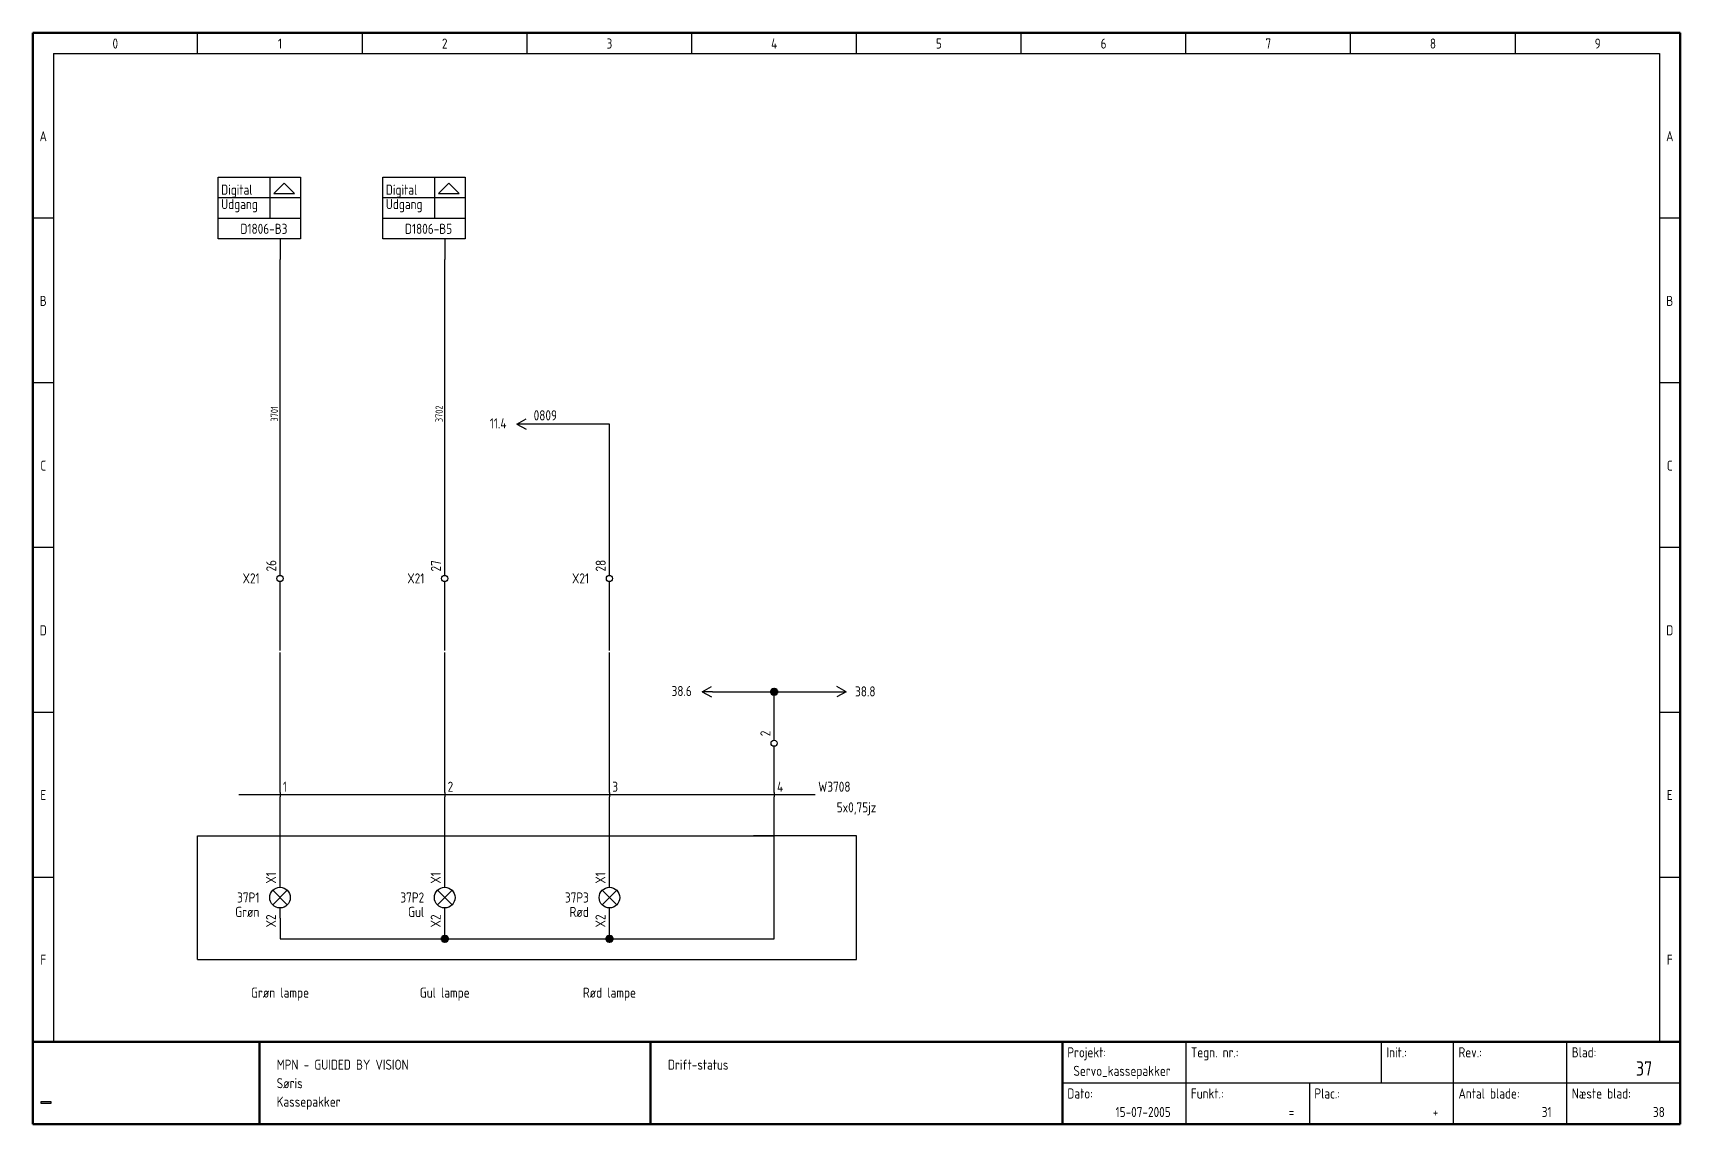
# Model space of a CAD drawing. Header units: millimetres. Extents: x 10 to 410, y 10 to 275.
import ezdxf
from ezdxf.enums import TextEntityAlignment as Align

# ---------------------------------------------------------------- set-up
doc = ezdxf.new("R2010")
doc.units = ezdxf.units.MM
doc.linetypes.add('Caddy_Solid', pattern=[0])
doc.layers.add('2', color=7, linetype='Continuous')
doc.styles.add('Caddy_Vectorfont1p', font='isocp___.ttf', dxfattribs={"width": 0.9})
picture_1 = doc.add_image_def('image1.bmp', size_in_pixel=(51, 10))

# ---------------------------------------------------------------- blocks, each defined once
blk = doc.blocks.new('Blk1')
at = {"linetype": 'Caddy_Solid', "lineweight": 50}
for p, q in [((10, 10), (10, 275)), ((10, 275), (410, 275)), ((410, 275), (410, 10)), ((10, 30), (410, 30)), ((65, 30), (65, 10)), ((160, 30), (160, 10)), ((260, 30), (260, 10)), ((410, 10), (10, 10))]:
    blk.add_line(p, q, dxfattribs=at)
at = {"linetype": 'Caddy_Solid', "lineweight": 25}
for p, q in [((50, 270), (50, 275)), ((90, 270), (90, 275)), ((130, 270), (130, 275)), ((170, 270), (170, 275)), ((210, 270), (210, 275)), ((250, 270), (250, 275)), ((290, 270), (290, 275)), ((330, 270), (330, 275)), ((370, 270), (370, 275)), ((15, 270), (15, 30)), ((15, 270), (405, 270)), ((405, 270), (405, 30)), ((15, 230), (10, 230)), ((410, 230), (405, 230)), ((15, 190), (10, 190)), ((410, 190), (405, 190)), ((15, 150), (10, 150)), ((410, 150), (405, 150)), ((10, 110), (15, 110)), ((405, 110), (410, 110)), ((10, 70), (15, 70)), ((405, 70), (410, 70)), ((10, 30), (15, 30)), ((290, 30), (290, 10)), ((337.5, 20), (337.5, 30)), ((355, 20), (355, 30)), ((382.5, 20), (382.5, 30)), ((405, 30), (410, 30)), ((260, 20), (410, 20)), ((320, 20), (320, 10)), ((355, 10), (355, 20)), ((382.5, 10), (382.5, 20))]:
    blk.add_line(p, q, dxfattribs=at)
at = {"lineweight": 25, "style": 'Caddy_Vectorfont1p', "width": 0.9}
for s, p in [('0', (30, 271.2)), ('1', (70, 271.2)), ('2', (110, 271.2)), ('3', (150, 271.2)), ('4', (190, 271.2)), ('5', (230, 271.2)), ('6', (270, 271.2)), ('7', (310, 271.2)), ('8', (350, 271.2)), ('9', (390, 271.2)), ('A', (12.5, 248.7)), ('A', (407.5, 248.7)), ('B', (12.5, 208.7)), ('B', (407.5, 208.7)), ('C', (12.5, 168.7)), ('C', (407.5, 168.7)), ('D', (12.5, 128.7)), ('D', (407.5, 128.7)), ('E', (12.5, 88.7)), ('E', (407.5, 88.7)), ('F', (12.5, 48.7)), ('F', (407.5, 48.7))]:
    blk.add_text(s, height=2.45, dxfattribs=at).set_placement(p, align=Align.CENTER)
for s, p in [('Projekt:', (261.2, 26.2)), ('Tegn. nr.:', (291.2, 26.2)), ('Init.:', (338.7, 26.2)), ('Rev.:', (356.2, 26.2)), ('Blad:', (383.7, 26.2)), ('MPN - GUIDED BY VISION', (69.2, 23.2)), ('Drift-status', (164.2, 23.2)), ('Søris', (69.2, 18.7)), ('Kassepakker', (69.2, 14.2)), ('Dato:', (261.2, 16.2)), ('Funkt.:', (291.2, 16.2)), ('Plac.:', (321.2, 16.2)), ('Antal blade:', (356.2, 16.2)), ('Næste blad:', (383.7, 16.2))]:
    blk.add_text(s, height=2.45, dxfattribs=at).set_placement(p)
for s, p in [('Servo_kassepakker', (286.3, 21.7)), ('15-07-2005', (286.3, 11.7)), ('=', (316.3, 11.7)), ('+', (351.3, 11.7)), ('31', (378.8, 11.7)), ('38', (406.3, 11.7))]:
    blk.add_text(s, height=2.45, dxfattribs=at).set_placement(p, align=Align.RIGHT)
at = {"lineweight": 35, "style": 'Caddy_Vectorfont1p', "width": 0.9}
blk.add_text('37', height=3.5, dxfattribs=at).set_placement((403.25, 21.75), align=Align.RIGHT)
image = blk.add_image(picture_1, insert=(12, 15), size_in_units=(2.32, 0.484))
blk = doc.blocks.new('Blk3')
at = {"linetype": 'Caddy_Solid', "lineweight": 25}
for p, q in [((55, 240), (75, 240)), ((55, 225), (55, 240)), ((75, 240), (75, 225)), ((75, 225), (55, 225))]:
    blk.add_line(p, q, dxfattribs=at)
blk = doc.blocks.new('Blk2')
at = {"linetype": 'Caddy_Solid', "lineweight": 25}
for p, q in [((67.5, 240), (67.5, 230)), ((71, 238.5), (68.5, 236)), ((68.5, 236), (73.5, 236)), ((73.5, 236), (71, 238.5)), ((55, 235), (75, 235)), ((55, 230), (75, 230)), ((70, 225), (70, 220))]:
    blk.add_line(p, q, dxfattribs=at)
blk.add_blockref('Blk3', (0, 0, 1))
at = {"lineweight": 25, "style": 'Caddy_Vectorfont1p', "width": 0.9}
for s, p in [('Digital', (55.7, 235.7)), ('Udgang', (55.7, 232.2))]:
    blk.add_text(s, height=2.45, dxfattribs=at).set_placement(p)
at = {"lineweight": 25, "style": 'Caddy_Vectorfont1p', "width": 0.9, "flags": 1}
blk.add_attdef('$TAG160010', text='', height=2.45, dxfattribs=at).set_placement((48.46, 230.55), align=Align.RIGHT)
at = {"lineweight": 25, "style": 'Caddy_Vectorfont1p', "width": 0.9}
for tag, p in [('$TAG175100', (71.8, 226.2)), ('$TAG175110', (51.8, 223.7)), ('$TAG175120', (51.8, 220.2)), ('$TAG160500', (48.46, 216.55))]:
    blk.add_attdef(tag, text='', height=2.45, dxfattribs=at).set_placement(p, align=Align.RIGHT)
blk.add_attdef('$TAG175000_00', text='', height=2.45, rotation=90, dxfattribs=at).set_placement((69.05, 220.9), align=Align.RIGHT)
blk = doc.blocks.new('Blk5')
at = {"linetype": 'Caddy_Solid', "lineweight": 25}
for p, q in [((95, 240), (115, 240)), ((95, 225), (95, 240)), ((115, 240), (115, 225)), ((115, 225), (95, 225))]:
    blk.add_line(p, q, dxfattribs=at)
blk = doc.blocks.new('Blk4')
at = {"linetype": 'Caddy_Solid', "lineweight": 25}
for p, q in [((107.5, 240), (107.5, 230)), ((111, 238.5), (108.5, 236)), ((108.5, 236), (113.5, 236)), ((113.5, 236), (111, 238.5)), ((95, 235), (115, 235)), ((95, 230), (115, 230)), ((110, 225), (110, 220))]:
    blk.add_line(p, q, dxfattribs=at)
blk.add_blockref('Blk5', (0, 0, 1))
at = {"lineweight": 25, "style": 'Caddy_Vectorfont1p', "width": 0.9}
for s, p in [('Digital', (95.7, 235.7)), ('Udgang', (95.7, 232.2))]:
    blk.add_text(s, height=2.45, dxfattribs=at).set_placement(p)
at = {"lineweight": 25, "style": 'Caddy_Vectorfont1p', "width": 0.9, "flags": 1}
blk.add_attdef('$TAG160010', text='', height=2.45, dxfattribs=at).set_placement((88.46, 230.55), align=Align.RIGHT)
at = {"lineweight": 25, "style": 'Caddy_Vectorfont1p', "width": 0.9}
for tag, p in [('$TAG175100', (111.8, 226.2)), ('$TAG175110', (91.8, 223.7)), ('$TAG175120', (91.8, 220.2)), ('$TAG160500', (88.46, 216.55))]:
    blk.add_attdef(tag, text='', height=2.45, dxfattribs=at).set_placement(p, align=Align.RIGHT)
blk.add_attdef('$TAG175000_00', text='', height=2.45, rotation=90, dxfattribs=at).set_placement((109.05, 220.9), align=Align.RIGHT)
blk = doc.blocks.new('Blk6')
at = {"linetype": 'Caddy_Solid', "lineweight": 25}
for p, q in [((190, 103.25), (190, 105)), ((190, 100), (190, 101.75))]:
    blk.add_line(p, q, dxfattribs=at)
blk.add_circle((190, 102.5), 0.75, dxfattribs=at)
at = {"lineweight": 25, "style": 'Caddy_Vectorfont1p', "width": 0.9, "flags": 1}
blk.add_attdef('$TAG160410', (192.6, 104.2), '', height=2.45, rotation=90, dxfattribs=at)
at = {"layer": '2', "lineweight": 25, "style": 'Caddy_Vectorfont1p', "width": 0.9}
blk.add_attdef('$TAG160400', (189.1, 104.2), '', height=2.45, rotation=90, dxfattribs=at)
at = {"layer": '2', "lineweight": 25, "style": 'Caddy_Vectorfont1p', "width": 0.9, "flags": 1}
for tag, p in [('$TAG140020', (185.05, 108.3)), ('$TAG140050', (185.05, 104.8)), ('$TAG160030', (185.05, 97.8)), ('$TAG160010', (185.05, 101.3)), ('$TAG160040', (185.05, 92.8))]:
    blk.add_attdef(tag, text='', height=2.45, dxfattribs=at).set_placement(p, align=Align.RIGHT)
blk = doc.blocks.new('Blk7')
at = {"linetype": 'Caddy_Solid', "lineweight": 25}
for p, q in [((207.5, 115), (205.25, 116.25)), ((205, 115), (207.5, 115)), ((207.5, 115), (205.25, 113.75))]:
    blk.add_line(p, q, dxfattribs=at)
at = {"lineweight": 25, "style": 'Caddy_Vectorfont1p', "width": 0.9, "flags": 1}
blk.add_attdef('$TAG160010', text='', height=2.45, dxfattribs=at).set_placement((202.5, 115.9), align=Align.RIGHT)
at = {"lineweight": 25, "style": 'Caddy_Vectorfont1p', "width": 0.9}
blk.add_attdef('$TAG160500', (209.65, 113.85), '', height=2.45, dxfattribs=at)
blk = doc.blocks.new('Blk8')
at = {"linetype": 'Caddy_Solid', "lineweight": 25}
for p, q in [((70, 67.5), (70, 70)), ((68.23, 66.77), (71.77, 63.23)), ((68.23, 63.23), (71.77, 66.77)), ((70, 60), (70, 62.5))]:
    blk.add_line(p, q, dxfattribs=at)
blk.add_circle((70, 65), 2.5, dxfattribs=at)
at = {"lineweight": 25, "style": 'Caddy_Vectorfont1p', "width": 0.9}
blk.add_attdef('$TAG175000_00', (69.05, 68.4), '', height=2.45, rotation=90, dxfattribs=at)
at = {"lineweight": 25, "style": 'Caddy_Vectorfont1p', "width": 0.9, "flags": 1}
for tag, p in [('$TAG140020', (65, 70.8)), ('$TAG140050', (65, 67.3)), ('$TAG160040', (65, 56.8))]:
    blk.add_attdef(tag, text='', height=2.45, dxfattribs=at).set_placement(p, align=Align.RIGHT)
at = {"lineweight": 25, "style": 'Caddy_Vectorfont1p', "width": 0.9}
for tag, p in [('$TAG160010', (65, 63.8)), ('$TAG160030', (65, 60.3))]:
    blk.add_attdef(tag, text='', height=2.45, dxfattribs=at).set_placement(p, align=Align.RIGHT)
blk.add_attdef('$TAG175000_01', text='', height=2.45, rotation=90, dxfattribs=at).set_placement((69.05, 60.9), align=Align.RIGHT)
blk = doc.blocks.new('Blk9')
at = {"linetype": 'Caddy_Solid', "lineweight": 25}
for p, q in [((110, 67.5), (110, 70)), ((108.23, 66.77), (111.77, 63.23)), ((108.23, 63.23), (111.77, 66.77)), ((110, 60), (110, 62.5))]:
    blk.add_line(p, q, dxfattribs=at)
blk.add_circle((110, 65), 2.5, dxfattribs=at)
at = {"lineweight": 25, "style": 'Caddy_Vectorfont1p', "width": 0.9}
blk.add_attdef('$TAG175000_00', (109.05, 68.4), '', height=2.45, rotation=90, dxfattribs=at)
at = {"lineweight": 25, "style": 'Caddy_Vectorfont1p', "width": 0.9, "flags": 1}
for tag, p in [('$TAG140020', (105, 70.8)), ('$TAG140050', (105, 67.3)), ('$TAG160040', (105, 56.8))]:
    blk.add_attdef(tag, text='', height=2.45, dxfattribs=at).set_placement(p, align=Align.RIGHT)
at = {"lineweight": 25, "style": 'Caddy_Vectorfont1p', "width": 0.9}
for tag, p in [('$TAG160010', (105, 63.8)), ('$TAG160030', (105, 60.3))]:
    blk.add_attdef(tag, text='', height=2.45, dxfattribs=at).set_placement(p, align=Align.RIGHT)
blk.add_attdef('$TAG175000_01', text='', height=2.45, rotation=90, dxfattribs=at).set_placement((109.05, 60.9), align=Align.RIGHT)
blk = doc.blocks.new('Blk10')
at = {"linetype": 'Caddy_Solid', "lineweight": 25}
for p, q in [((150, 67.5), (150, 70)), ((148.23, 66.77), (151.77, 63.23)), ((148.23, 63.23), (151.77, 66.77)), ((150, 60), (150, 62.5))]:
    blk.add_line(p, q, dxfattribs=at)
blk.add_circle((150, 65), 2.5, dxfattribs=at)
at = {"lineweight": 25, "style": 'Caddy_Vectorfont1p', "width": 0.9}
blk.add_attdef('$TAG175000_00', (149.05, 68.4), '', height=2.45, rotation=90, dxfattribs=at)
at = {"lineweight": 25, "style": 'Caddy_Vectorfont1p', "width": 0.9, "flags": 1}
for tag, p in [('$TAG140020', (145, 70.8)), ('$TAG140050', (145, 67.3)), ('$TAG160040', (145, 56.8))]:
    blk.add_attdef(tag, text='', height=2.45, dxfattribs=at).set_placement(p, align=Align.RIGHT)
at = {"lineweight": 25, "style": 'Caddy_Vectorfont1p', "width": 0.9}
for tag, p in [('$TAG160010', (145, 63.8)), ('$TAG160030', (145, 60.3))]:
    blk.add_attdef(tag, text='', height=2.45, dxfattribs=at).set_placement(p, align=Align.RIGHT)
blk.add_attdef('$TAG175000_01', text='', height=2.45, rotation=90, dxfattribs=at).set_placement((149.05, 60.9), align=Align.RIGHT)
blk = doc.blocks.new('Blk11')
at = {"linetype": 'Caddy_Solid', "lineweight": 25}
for p, q in [((172.5, 115), (174.75, 116.25)), ((172.5, 115), (174.75, 113.75)), ((175, 115), (172.5, 115))]:
    blk.add_line(p, q, dxfattribs=at)
at = {"lineweight": 25, "style": 'Caddy_Vectorfont1p', "width": 0.9}
blk.add_attdef('$TAG160500', text='', height=2.45, dxfattribs=at).set_placement((170, 113.95), align=Align.RIGHT)
at = {"lineweight": 25, "style": 'Caddy_Vectorfont1p', "width": 0.9, "flags": 1}
blk.add_attdef('$TAG160010', (176.6, 115.9), '', height=2.45, dxfattribs=at)
blk = doc.blocks.new('Blk12')
at = {"linetype": 'Caddy_Solid', "lineweight": 25}
blk.add_line((70, 90.5), (70, 89.5), dxfattribs=at)
at = {"lineweight": 25, "style": 'Caddy_Vectorfont1p', "width": 0.9}
blk.add_attdef('$TAG160210', (70.7, 90.7), '', height=2.45, dxfattribs=at)
at = {"lineweight": 25, "style": 'Caddy_Vectorfont1p', "width": 0.9, "flags": 1}
for tag, p in [('$TAG160010', (200.7, 90.7)), ('$TAG160220', (70.7, 85.7)), ('$TAG160030', (200.7, 85.7)), ('$TAG160230', (70.7, 80.7)), ('$TAG160200', (200.7, 80.7)), ('$TAG160040', (200.7, 75.7)), ('$TAG160101', (200.7, 70.7))]:
    blk.add_attdef(tag, p, '', height=2.45, dxfattribs=at)
blk = doc.blocks.new('Blk13')
at = {"linetype": 'Caddy_Solid', "lineweight": 25}
blk.add_line((110, 90.5), (110, 89.5), dxfattribs=at)
at = {"lineweight": 25, "style": 'Caddy_Vectorfont1p', "width": 0.9}
blk.add_attdef('$TAG160210', (110.7, 90.7), '', height=2.45, dxfattribs=at)
at = {"lineweight": 25, "style": 'Caddy_Vectorfont1p', "width": 0.9, "flags": 1}
for tag, p in [('$TAG160010', (200.7, 90.7)), ('$TAG160220', (110.7, 85.7)), ('$TAG160030', (200.7, 85.7)), ('$TAG160230', (110.7, 80.7)), ('$TAG160200', (200.7, 80.7)), ('$TAG160040', (200.7, 75.7)), ('$TAG160101', (200.7, 70.7))]:
    blk.add_attdef(tag, p, '', height=2.45, dxfattribs=at)
blk = doc.blocks.new('Blk14')
at = {"linetype": 'Caddy_Solid', "lineweight": 25}
blk.add_line((150, 90.5), (150, 89.5), dxfattribs=at)
at = {"lineweight": 25, "style": 'Caddy_Vectorfont1p', "width": 0.9}
blk.add_attdef('$TAG160210', (150.7, 90.7), '', height=2.45, dxfattribs=at)
at = {"lineweight": 25, "style": 'Caddy_Vectorfont1p', "width": 0.9, "flags": 1}
for tag, p in [('$TAG160010', (200.7, 90.7)), ('$TAG160220', (150.7, 85.7)), ('$TAG160030', (200.7, 85.7)), ('$TAG160230', (150.7, 80.7)), ('$TAG160200', (200.7, 80.7)), ('$TAG160040', (200.7, 75.7)), ('$TAG160101', (200.7, 70.7))]:
    blk.add_attdef(tag, p, '', height=2.45, dxfattribs=at)
blk = doc.blocks.new('Blk15')
at = {"linetype": 'Caddy_Solid', "lineweight": 25}
blk.add_line((190, 90.5), (190, 89.5), dxfattribs=at)
at = {"lineweight": 25, "style": 'Caddy_Vectorfont1p', "width": 0.9}
for tag, p in [('$TAG160210', (190.7, 90.7)), ('$TAG160010', (200.7, 90.7)), ('$TAG160030', (200.7, 85.7)), ('$TAG160200', (200.7, 80.7))]:
    blk.add_attdef(tag, p, '', height=2.45, dxfattribs=at)
at = {"lineweight": 25, "style": 'Caddy_Vectorfont1p', "width": 0.9, "flags": 1}
for tag, p in [('$TAG160220', (190.7, 85.7)), ('$TAG160230', (190.7, 80.7)), ('$TAG160040', (200.7, 75.7)), ('$TAG160101', (200.7, 70.7))]:
    blk.add_attdef(tag, p, '', height=2.45, dxfattribs=at)
blk = doc.blocks.new('Blk16')
at = {"linetype": 'Caddy_Solid', "lineweight": 25}
for p, q in [((70, 143.25), (70, 145)), ((70, 140), (70, 141.75))]:
    blk.add_line(p, q, dxfattribs=at)
blk.add_circle((70, 142.5), 0.75, dxfattribs=at)
at = {"lineweight": 25, "style": 'Caddy_Vectorfont1p', "width": 0.9, "flags": 1}
blk.add_attdef('$TAG160410', (72.6, 144.2), '', height=2.45, rotation=90, dxfattribs=at)
at = {"layer": '2', "lineweight": 25, "style": 'Caddy_Vectorfont1p', "width": 0.9}
blk.add_attdef('$TAG160400', (69.1, 144.2), '', height=2.45, rotation=90, dxfattribs=at)
at = {"layer": '2', "lineweight": 25, "style": 'Caddy_Vectorfont1p', "width": 0.9, "flags": 1}
for tag, p in [('$TAG140020', (65.05, 148.3)), ('$TAG140050', (65.05, 144.8)), ('$TAG160030', (65.05, 137.8)), ('$TAG160040', (65.05, 132.8))]:
    blk.add_attdef(tag, text='', height=2.45, dxfattribs=at).set_placement(p, align=Align.RIGHT)
at = {"layer": '2', "lineweight": 25, "style": 'Caddy_Vectorfont1p', "width": 0.9}
blk.add_attdef('$TAG160010', text='', height=2.45, dxfattribs=at).set_placement((65.05, 141.3), align=Align.RIGHT)
blk = doc.blocks.new('Blk17')
at = {"linetype": 'Caddy_Solid', "lineweight": 25}
for p, q in [((110, 143.25), (110, 145)), ((110, 140), (110, 141.75))]:
    blk.add_line(p, q, dxfattribs=at)
blk.add_circle((110, 142.5), 0.75, dxfattribs=at)
at = {"lineweight": 25, "style": 'Caddy_Vectorfont1p', "width": 0.9, "flags": 1}
blk.add_attdef('$TAG160410', (112.6, 144.2), '', height=2.45, rotation=90, dxfattribs=at)
at = {"layer": '2', "lineweight": 25, "style": 'Caddy_Vectorfont1p', "width": 0.9}
blk.add_attdef('$TAG160400', (109.1, 144.2), '', height=2.45, rotation=90, dxfattribs=at)
at = {"layer": '2', "lineweight": 25, "style": 'Caddy_Vectorfont1p', "width": 0.9, "flags": 1}
for tag, p in [('$TAG140020', (105.05, 148.3)), ('$TAG140050', (105.05, 144.8)), ('$TAG160030', (105.05, 137.8)), ('$TAG160040', (105.05, 132.8))]:
    blk.add_attdef(tag, text='', height=2.45, dxfattribs=at).set_placement(p, align=Align.RIGHT)
at = {"layer": '2', "lineweight": 25, "style": 'Caddy_Vectorfont1p', "width": 0.9}
blk.add_attdef('$TAG160010', text='', height=2.45, dxfattribs=at).set_placement((105.05, 141.3), align=Align.RIGHT)
blk = doc.blocks.new('Blk18')
at = {"linetype": 'Caddy_Solid', "lineweight": 25}
for p, q in [((150, 143.25), (150, 145)), ((150, 140), (150, 141.75))]:
    blk.add_line(p, q, dxfattribs=at)
blk.add_circle((150, 142.5), 0.75, dxfattribs=at)
at = {"lineweight": 25, "style": 'Caddy_Vectorfont1p', "width": 0.9, "flags": 1}
blk.add_attdef('$TAG160410', (152.6, 144.2), '', height=2.45, rotation=90, dxfattribs=at)
at = {"layer": '2', "lineweight": 25, "style": 'Caddy_Vectorfont1p', "width": 0.9}
blk.add_attdef('$TAG160400', (149.1, 144.2), '', height=2.45, rotation=90, dxfattribs=at)
at = {"layer": '2', "lineweight": 25, "style": 'Caddy_Vectorfont1p', "width": 0.9, "flags": 1}
for tag, p in [('$TAG140020', (145.05, 148.3)), ('$TAG140050', (145.05, 144.8)), ('$TAG160030', (145.05, 137.8)), ('$TAG160040', (145.05, 132.8))]:
    blk.add_attdef(tag, text='', height=2.45, dxfattribs=at).set_placement(p, align=Align.RIGHT)
at = {"layer": '2', "lineweight": 25, "style": 'Caddy_Vectorfont1p', "width": 0.9}
blk.add_attdef('$TAG160010', text='', height=2.45, dxfattribs=at).set_placement((145.05, 141.3), align=Align.RIGHT)
blk = doc.blocks.new('Blk19')
at = {"linetype": 'Caddy_Solid', "lineweight": 25}
for p, q in [((127.5, 180), (129.75, 181.25)), ((127.5, 180), (129.75, 178.75)), ((130, 180), (127.5, 180))]:
    blk.add_line(p, q, dxfattribs=at)
at = {"lineweight": 25, "style": 'Caddy_Vectorfont1p', "width": 0.9, "flags": 1}
for tag, p in [('$TAG140020', (131.6, 187.9)), ('$TAG140050', (131.6, 184.4))]:
    blk.add_attdef(tag, p, '', height=2.45, dxfattribs=at)
at = {"lineweight": 25, "style": 'Caddy_Vectorfont1p', "width": 0.9}
blk.add_attdef('$TAG160500', text='', height=2.45, dxfattribs=at).set_placement((125, 178.95), align=Align.RIGHT)
blk.add_attdef('$TAG160010', (131.6, 180.9), '', height=2.45, dxfattribs=at)

msp = doc.modelspace()

# ---------------------------------------------------------------- linework, layer by layer
at = {"linetype": 'Caddy_Solid', "lineweight": 25}
for p, q in [((70, 145), (70, 220)), ((110, 145), (110, 220)), ((150, 180), (130, 180)), ((150, 145), (150, 180)), ((70, 125), (70, 140)), ((110, 125), (110, 140)), ((150, 125), (150, 140)), ((70, 90.5), (70, 124.5)), ((110, 90.5), (110, 124.5)), ((150, 90.5), (150, 124.5)), ((175, 115), (190, 115)), ((190, 105), (190, 115)), ((190, 115), (205, 115)), ((190, 90.5), (190, 100)), ((60, 90), (200, 90)), ((70, 70), (70, 89.5)), ((110, 70), (110, 89.5)), ((150, 70), (150, 89.5)), ((190, 55), (190, 89.5)), ((50, 50), (50, 80)), ((50, 80), (190, 80)), ((210, 80), (185, 80)), ((210, 50), (210, 80)), ((110, 65), (110, 65)), ((70, 60), (70, 55)), ((110, 55), (110, 60)), ((150, 55), (150, 60)), ((70, 55), (110, 55)), ((110, 55), (150, 55)), ((150, 55), (190, 55)), ((50, 50), (170, 50)), ((170, 50), (200, 50)), ((190, 50), (210, 50))]:
    msp.add_line(p, q, dxfattribs=at)
at = {"lineweight": 40}
for centre, radius in [((190, 115), 0.8), ((190, 115), 0.6), ((190, 115), 0.4), ((110, 55), 0.8), ((110, 55), 0.6), ((110, 55), 0.4), ((150, 55), 0.8), ((150, 55), 0.6), ((150, 55), 0.4)]:
    msp.add_circle(centre, radius, dxfattribs=at)

# ---------------------------------------------------------------- block references
msp.add_blockref('Blk1', (0, 0, 1))
ref = msp.add_blockref('Blk2', (0, 0, 1))
ref.add_attrib('$TAG175100', 'D1806-B3', dxfattribs={"lineweight": 25, "height": 2.45, "style": 'Caddy_Vectorfont1p', "width": 0.9}).set_placement((71.8, 226.2), align=Align.RIGHT)
ref = msp.add_blockref('Blk4', (0, 0, 1))
ref.add_attrib('$TAG175100', 'D1806-B5', dxfattribs={"lineweight": 25, "height": 2.45, "style": 'Caddy_Vectorfont1p', "width": 0.9}).set_placement((111.8, 226.2), align=Align.RIGHT)
ref = msp.add_blockref('Blk19', (0, 0, 1))
ref.add_attrib('$TAG160010', '0809', (131.6, 180.9), dxfattribs={"lineweight": 25, "height": 2.45, "style": 'Caddy_Vectorfont1p', "width": 0.9})
ref.add_attrib('$TAG160500', '11.4', dxfattribs={"lineweight": 25, "height": 2.45, "style": 'Caddy_Vectorfont1p', "width": 0.9}).set_placement((125, 178.95), align=Align.RIGHT)
ref = msp.add_blockref('Blk16', (0, 0, 1))
ref.add_attrib('$TAG160010', 'X21', dxfattribs={"layer": '2', "lineweight": 25, "height": 2.45, "style": 'Caddy_Vectorfont1p', "width": 0.9}).set_placement((65.05, 141.3), align=Align.RIGHT)
ref.add_attrib('$TAG160400', '26', (69.1, 144.2), dxfattribs={"layer": '2', "lineweight": 25, "height": 2.45, "rotation": 90, "style": 'Caddy_Vectorfont1p', "width": 0.9})
ref = msp.add_blockref('Blk17', (0, 0, 1))
ref.add_attrib('$TAG160010', 'X21', dxfattribs={"layer": '2', "lineweight": 25, "height": 2.45, "style": 'Caddy_Vectorfont1p', "width": 0.9}).set_placement((105.05, 141.3), align=Align.RIGHT)
ref.add_attrib('$TAG160400', '27', (109.1, 144.2), dxfattribs={"layer": '2', "lineweight": 25, "height": 2.45, "rotation": 90, "style": 'Caddy_Vectorfont1p', "width": 0.9})
ref = msp.add_blockref('Blk18', (0, 0, 1))
ref.add_attrib('$TAG160010', 'X21', dxfattribs={"layer": '2', "lineweight": 25, "height": 2.45, "style": 'Caddy_Vectorfont1p', "width": 0.9}).set_placement((145.05, 141.3), align=Align.RIGHT)
ref.add_attrib('$TAG160400', '28', (149.1, 144.2), dxfattribs={"layer": '2', "lineweight": 25, "height": 2.45, "rotation": 90, "style": 'Caddy_Vectorfont1p', "width": 0.9})
ref = msp.add_blockref('Blk11', (0, 0, 1))
ref.add_attrib('$TAG160500', '38.6', dxfattribs={"lineweight": 25, "height": 2.45, "style": 'Caddy_Vectorfont1p', "width": 0.9}).set_placement((170, 113.95), align=Align.RIGHT)
ref = msp.add_blockref('Blk7', (0, 0, 1))
ref.add_attrib('$TAG160500', '38.8', (209.65, 113.85), dxfattribs={"lineweight": 25, "height": 2.45, "style": 'Caddy_Vectorfont1p', "width": 0.9})
ref = msp.add_blockref('Blk6', (0, 0, 1))
ref.add_attrib('$TAG160400', '2', (189.1, 104.2), dxfattribs={"layer": '2', "lineweight": 25, "height": 2.45, "rotation": 90, "style": 'Caddy_Vectorfont1p', "width": 0.9})
ref = msp.add_blockref('Blk12', (0, 0, 1))
ref.add_attrib('$TAG160210', '1', (70.7, 90.7), dxfattribs={"lineweight": 25, "height": 2.45, "style": 'Caddy_Vectorfont1p', "width": 0.9})
ref = msp.add_blockref('Blk13', (0, 0, 1))
ref.add_attrib('$TAG160210', '2', (110.7, 90.7), dxfattribs={"lineweight": 25, "height": 2.45, "style": 'Caddy_Vectorfont1p', "width": 0.9})
ref = msp.add_blockref('Blk14', (0, 0, 1))
ref.add_attrib('$TAG160210', '3', (150.7, 90.7), dxfattribs={"lineweight": 25, "height": 2.45, "style": 'Caddy_Vectorfont1p', "width": 0.9})
ref = msp.add_blockref('Blk15', (0, 0, 1))
ref.add_attrib('$TAG160010', 'W3708', (200.7, 90.7), dxfattribs={"lineweight": 25, "height": 2.45, "style": 'Caddy_Vectorfont1p', "width": 0.9})
ref.add_attrib('$TAG160210', '4', (190.7, 90.7), dxfattribs={"lineweight": 25, "height": 2.45, "style": 'Caddy_Vectorfont1p', "width": 0.9})
ref = msp.add_blockref('Blk8', (0, 0, 1))
ref.add_attrib('$TAG160010', '37P1', dxfattribs={"lineweight": 25, "height": 2.45, "style": 'Caddy_Vectorfont1p', "width": 0.9}).set_placement((65, 63.8), align=Align.RIGHT)
ref.add_attrib('$TAG160030', 'Grøn', dxfattribs={"lineweight": 25, "height": 2.45, "style": 'Caddy_Vectorfont1p', "width": 0.9}).set_placement((65, 60.3), align=Align.RIGHT)
ref.add_attrib('$TAG175000_00', 'X1', (69.05, 68.4), dxfattribs={"lineweight": 25, "height": 2.45, "rotation": 90, "style": 'Caddy_Vectorfont1p', "width": 0.9})
ref.add_attrib('$TAG175000_01', 'X2', dxfattribs={"lineweight": 25, "height": 2.45, "rotation": 90, "style": 'Caddy_Vectorfont1p', "width": 0.9}).set_placement((69.05, 60.9), align=Align.RIGHT)
ref = msp.add_blockref('Blk9', (0, 0, 1))
ref.add_attrib('$TAG160010', '37P2', dxfattribs={"lineweight": 25, "height": 2.45, "style": 'Caddy_Vectorfont1p', "width": 0.9}).set_placement((105, 63.8), align=Align.RIGHT)
ref.add_attrib('$TAG160030', 'Gul', dxfattribs={"lineweight": 25, "height": 2.45, "style": 'Caddy_Vectorfont1p', "width": 0.9}).set_placement((105, 60.3), align=Align.RIGHT)
ref.add_attrib('$TAG175000_00', 'X1', (109.05, 68.4), dxfattribs={"lineweight": 25, "height": 2.45, "rotation": 90, "style": 'Caddy_Vectorfont1p', "width": 0.9})
ref.add_attrib('$TAG175000_01', 'X2', dxfattribs={"lineweight": 25, "height": 2.45, "rotation": 90, "style": 'Caddy_Vectorfont1p', "width": 0.9}).set_placement((109.05, 60.9), align=Align.RIGHT)
ref = msp.add_blockref('Blk10', (0, 0, 1))
ref.add_attrib('$TAG160010', '37P3', dxfattribs={"lineweight": 25, "height": 2.45, "style": 'Caddy_Vectorfont1p', "width": 0.9}).set_placement((145, 63.8), align=Align.RIGHT)
ref.add_attrib('$TAG160030', 'Rød', dxfattribs={"lineweight": 25, "height": 2.45, "style": 'Caddy_Vectorfont1p', "width": 0.9}).set_placement((145, 60.3), align=Align.RIGHT)
ref.add_attrib('$TAG175000_00', 'X1', (149.05, 68.4), dxfattribs={"lineweight": 25, "height": 2.45, "rotation": 90, "style": 'Caddy_Vectorfont1p', "width": 0.9})
ref.add_attrib('$TAG175000_01', 'X2', dxfattribs={"lineweight": 25, "height": 2.45, "rotation": 90, "style": 'Caddy_Vectorfont1p', "width": 0.9}).set_placement((149.05, 60.9), align=Align.RIGHT)

# ---------------------------------------------------------------- texts
at = {"lineweight": 25, "style": 'Caddy_Vectorfont1p', "width": 0.9}
for s, p in [('3701', (69.5, 182.5)), ('3702', (109.5, 182.5))]:
    msp.add_text(s, height=1.75, rotation=90, dxfattribs=at).set_placement(p, align=Align.CENTER)
for s, p in [('5x0,75jz', (210, 85.7)), ('Grøn lampe', (70, 40.7)), ('Gul lampe', (110, 40.7)), ('Rød lampe', (150, 40.7))]:
    msp.add_text(s, height=2.45, dxfattribs=at).set_placement(p, align=Align.CENTER)

doc.saveas('drawing.dxf')
